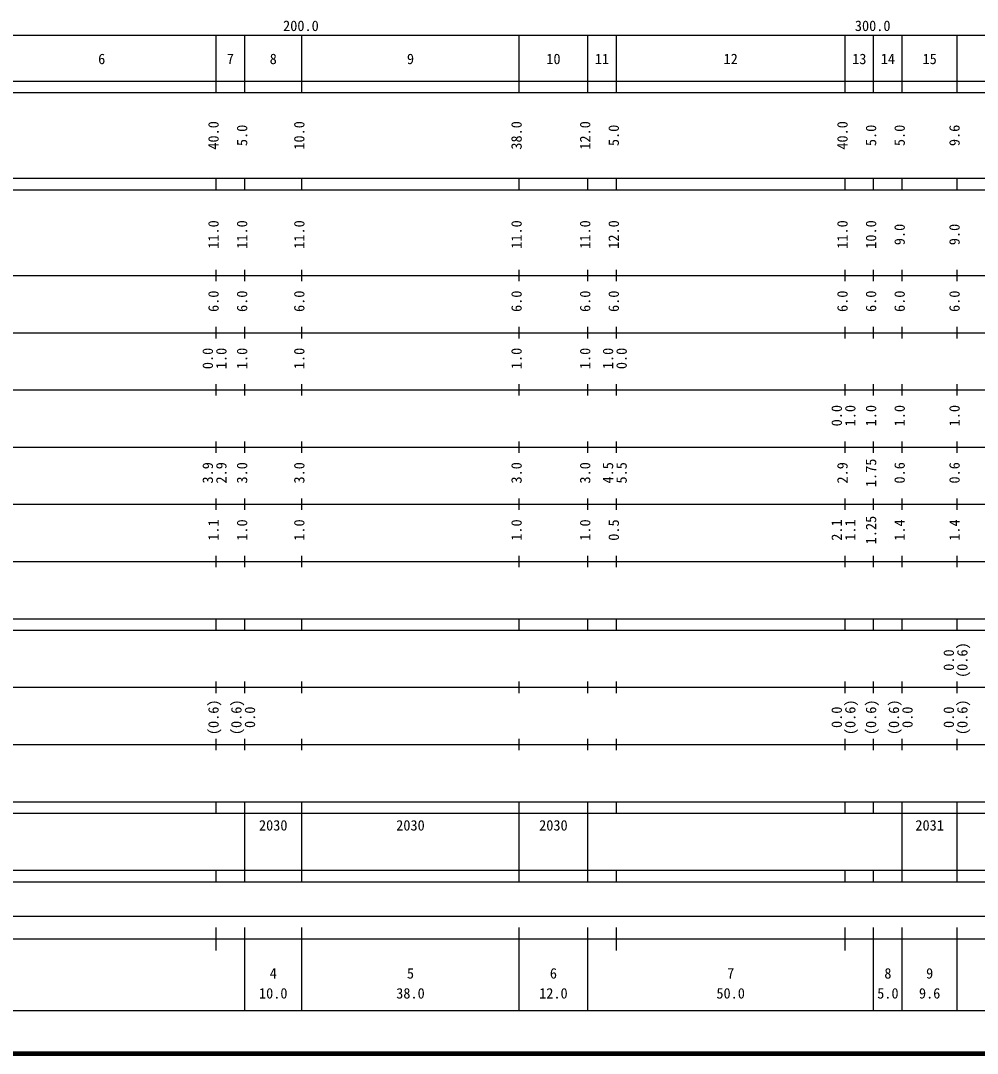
# Model space of a CAD drawing. Units: millimetres on the paper, enlarged 1000 times. Extents: x 40000 to 680000, y 20000 to 380000.
# Drawn here: x 218817 to 386140, y 20000 to 200558 of the extents above; entities that cross this region are included whole.
import ezdxf
from ezdxf.enums import TextEntityAlignment as Align

# ---------------------------------------------------------------- set-up
doc = ezdxf.new("R2010")
doc.units = ezdxf.units.MM
doc.header["$LTSCALE"] = 1000
doc.layers.add('M-TTL', color=2, linetype='Continuous', lineweight=140)
doc.layers.add('M-TTL-BAND', color=7, linetype='Continuous', lineweight=25)
doc.styles.add('ＭＳ ゴシック', font='')
doc.styles.get('ＭＳ ゴシック').set_extended_font_data('MS Gothic')

msp = doc.modelspace()

# ---------------------------------------------------------------- linework, layer by layer
at = {"layer": 'M-TTL'}
msp.add_line((40000, 20000), (680000, 20000), dxfattribs=at)
at = {"layer": 'M-TTL-BAND'}
for p, q in [((68000, 198000), (579000, 198000)), ((253000, 188000), (253000, 198000)), ((258000, 188000), (258000, 198000)), ((268000, 188000), (268000, 198000)), ((306000, 188000), (306000, 198000)), ((318000, 188000), (318000, 198000)), ((323000, 188000), (323000, 198000)), ((363000, 188000), (363000, 198000)), ((368000, 188000), (368000, 198000)), ((373000, 188000), (373000, 198000)), ((382600, 188000), (382600, 198000)), ((40000, 190000), (579000, 190000)), ((40000, 188000), (579000, 188000)), ((40000, 173000), (579000, 173000)), ((253000, 171000), (253000, 173000)), ((258000, 171000), (258000, 173000)), ((268000, 171000), (268000, 173000)), ((306000, 171000), (306000, 173000)), ((318000, 171000), (318000, 173000)), ((323000, 171000), (323000, 173000)), ((363000, 171000), (363000, 173000)), ((368000, 171000), (368000, 173000)), ((373000, 171000), (373000, 173000)), ((382600, 171000), (382600, 173000)), ((40000, 171000), (579000, 171000)), ((40000, 156000), (579000, 156000)), ((253000, 155000), (253000, 157000)), ((258000, 155000), (258000, 157000)), ((268000, 155000), (268000, 157000)), ((306000, 155000), (306000, 157000)), ((318000, 155000), (318000, 157000)), ((323000, 155000), (323000, 157000)), ((363000, 155000), (363000, 157000)), ((368000, 155000), (368000, 157000)), ((373000, 155000), (373000, 157000)), ((382600, 155000), (382600, 157000)), ((253000, 145000), (253000, 147000)), ((258000, 145000), (258000, 147000)), ((268000, 145000), (268000, 147000)), ((306000, 145000), (306000, 147000)), ((318000, 145000), (318000, 147000)), ((323000, 145000), (323000, 147000)), ((363000, 145000), (363000, 147000)), ((368000, 145000), (368000, 147000)), ((373000, 145000), (373000, 147000)), ((382600, 145000), (382600, 147000)), ((46000, 146000), (579000, 146000)), ((52000, 136000), (579000, 136000)), ((253000, 135000), (253000, 137000)), ((258000, 135000), (258000, 137000)), ((268000, 135000), (268000, 137000)), ((306000, 135000), (306000, 137000)), ((318000, 135000), (318000, 137000)), ((323000, 135000), (323000, 137000)), ((363000, 135000), (363000, 137000)), ((368000, 135000), (368000, 137000)), ((373000, 135000), (373000, 137000)), ((382600, 135000), (382600, 137000)), ((253000, 125000), (253000, 127000)), ((258000, 125000), (258000, 127000)), ((268000, 125000), (268000, 127000)), ((306000, 125000), (306000, 127000)), ((318000, 125000), (318000, 127000)), ((323000, 125000), (323000, 127000)), ((363000, 125000), (363000, 127000)), ((368000, 125000), (368000, 127000)), ((373000, 125000), (373000, 127000)), ((382600, 125000), (382600, 127000)), ((46000, 126000), (579000, 126000)), ((52000, 116000), (579000, 116000)), ((253000, 115000), (253000, 117000)), ((258000, 115000), (258000, 117000)), ((268000, 115000), (268000, 117000)), ((306000, 115000), (306000, 117000)), ((318000, 115000), (318000, 117000)), ((323000, 115000), (323000, 117000)), ((363000, 115000), (363000, 117000)), ((368000, 115000), (368000, 117000)), ((373000, 115000), (373000, 117000)), ((382600, 115000), (382600, 117000)), ((253000, 105000), (253000, 107000)), ((258000, 105000), (258000, 107000)), ((268000, 105000), (268000, 107000)), ((306000, 105000), (306000, 107000)), ((318000, 105000), (318000, 107000)), ((323000, 105000), (323000, 107000)), ((363000, 105000), (363000, 107000)), ((368000, 105000), (368000, 107000)), ((373000, 105000), (373000, 107000)), ((382600, 105000), (382600, 107000)), ((46000, 106000), (579000, 106000)), ((40000, 96000), (579000, 96000)), ((253000, 94000), (253000, 96000)), ((258000, 94000), (258000, 96000)), ((268000, 94000), (268000, 96000)), ((306000, 94000), (306000, 96000)), ((318000, 94000), (318000, 96000)), ((323000, 94000), (323000, 96000)), ((363000, 94000), (363000, 96000)), ((368000, 94000), (368000, 96000)), ((373000, 94000), (373000, 96000)), ((382600, 94000), (382600, 96000)), ((40000, 94000), (579000, 94000)), ((253000, 83000), (253000, 85000)), ((258000, 83000), (258000, 85000)), ((268000, 83000), (268000, 85000)), ((306000, 83000), (306000, 85000)), ((318000, 83000), (318000, 85000)), ((323000, 83000), (323000, 85000)), ((363000, 83000), (363000, 85000)), ((368000, 83000), (368000, 85000)), ((373000, 83000), (373000, 85000)), ((382600, 83000), (382600, 85000)), ((49000, 84000), (579000, 84000)), ((253000, 73000), (253000, 75000)), ((258000, 73000), (258000, 75000)), ((268000, 73000), (268000, 75000)), ((306000, 73000), (306000, 75000)), ((318000, 73000), (318000, 75000)), ((323000, 73000), (323000, 75000)), ((363000, 73000), (363000, 75000)), ((368000, 73000), (368000, 75000)), ((373000, 73000), (373000, 75000)), ((382600, 73000), (382600, 75000)), ((40000, 74000), (579000, 74000)), ((40000, 64000), (579000, 64000)), ((253000, 62000), (253000, 64000)), ((258000, 62000), (258000, 64000)), ((268000, 62000), (268000, 64000)), ((306000, 62000), (306000, 64000)), ((318000, 62000), (318000, 64000)), ((323000, 62000), (323000, 64000)), ((363000, 62000), (363000, 64000)), ((368000, 62000), (368000, 64000)), ((373000, 62000), (373000, 64000)), ((382600, 62000), (382600, 64000)), ((40000, 62000), (579000, 62000)), ((258000, 52000), (258000, 62000)), ((268000, 52000), (268000, 62000)), ((268000, 52000), (268000, 62000)), ((306000, 52000), (306000, 62000)), ((306000, 52000), (306000, 62000)), ((318000, 52000), (318000, 62000)), ((373000, 52000), (373000, 62000)), ((382600, 52000), (382600, 62000)), ((40000, 52000), (579000, 52000)), ((253000, 50000), (253000, 52000)), ((258000, 50000), (258000, 52000)), ((268000, 50000), (268000, 52000)), ((306000, 50000), (306000, 52000)), ((318000, 50000), (318000, 52000)), ((323000, 50000), (323000, 52000)), ((363000, 50000), (363000, 52000)), ((368000, 50000), (368000, 52000)), ((373000, 50000), (373000, 52000)), ((382600, 50000), (382600, 52000)), ((40000, 50000), (579000, 50000)), ((71000, 44000), (540000, 44000)), ((253000, 38000), (253000, 42000)), ((258000, 27500), (258000, 42000)), ((268000, 27500), (268000, 42000)), ((306000, 27500), (306000, 42000)), ((318000, 27500), (318000, 42000)), ((323000, 38000), (323000, 42000)), ((363000, 38000), (363000, 42000)), ((368000, 27500), (368000, 42000)), ((373000, 27500), (373000, 42000)), ((382600, 27500), (382600, 42000)), ((40000, 40000), (579000, 40000)), ((68000, 27500), (579000, 27500))]:
    msp.add_line(p, q, dxfattribs=at)

# ---------------------------------------------------------------- texts
at = {"layer": 'M-TTL-BAND', "style": 'ＭＳ ゴシック'}
for s, p in [('200.0', (264719, 198195)), ('300.0', (364719, 198195)), ('6', (232375, 192405)), ('7', (254875, 192405)), ('8', (262375, 192405)), ('9', (286375, 192405)), ('10', (310750, 192405)), ('11', (319250, 192405)), ('12', (341750, 192405)), ('13', (364250, 192405)), ('14', (369250, 192405)), ('15', (376550, 192405)), ('2030', (260500, 58405)), ('2030', (284500, 58405)), ('2030', (309500, 58405)), ('2031', (375300, 58405)), ('4', (262375, 32523)), ('5', (286375, 32523)), ('6', (311375, 32523)), ('7', (342375, 32523)), ('8', (369875, 32523)), ('9', (377175, 32523)), ('10.0', (260500, 29033)), ('38.0', (284500, 29033)), ('12.0', (309500, 29033)), ('50.0', (340500, 29033)), ('5.0', (368625, 29033)), ('9.6', (375925, 29033))]:
    msp.add_text(s, height=1833, dxfattribs=at).set_placement(p, align=Align.BOTTOM_LEFT)
for s, p in [('40.0', (254000, 178000)), ('10.0', (269000, 178000)), ('38.0', (307000, 178000)), ('12.0', (319000, 178000)), ('40.0', (364000, 178000)), ('5.0', (259000, 178625)), ('5.0', (324000, 178625)), ('5.0', (369000, 178625)), ('5.0', (374000, 178625)), ('9.6', (383600, 178625)), ('11.0', (254000, 160674)), ('11.0', (259000, 160674)), ('11.0', (269000, 160674)), ('11.0', (307000, 160674)), ('11.0', (319000, 160674)), ('12.0', (324000, 160674)), ('11.0', (364000, 160674)), ('10.0', (369000, 160674)), ('9.0', (374000, 161299)), ('9.0', (383600, 161299)), ('6.0', (254000, 149625)), ('6.0', (259000, 149625)), ('6.0', (269000, 149625)), ('6.0', (307000, 149625)), ('6.0', (319000, 149625)), ('6.0', (324000, 149625)), ('6.0', (364000, 149625)), ('6.0', (369000, 149625)), ('6.0', (374000, 149625)), ('6.0', (383600, 149625)), ('0.0', (253000, 139625)), ('1.0', (255370, 139625)), ('1.0', (259000, 139625)), ('1.0', (269000, 139625)), ('1.0', (307000, 139625)), ('1.0', (319000, 139625)), ('1.0', (323000, 139625)), ('0.0', (325370, 139625)), ('0.0', (363000, 129625)), ('1.0', (365370, 129625)), ('1.0', (369000, 129625)), ('1.0', (374000, 129625)), ('1.0', (383600, 129625)), ('3.9', (253000, 119625)), ('2.9', (255370, 119625)), ('3.0', (259000, 119625)), ('3.0', (269000, 119625)), ('3.0', (307000, 119625)), ('3.0', (319000, 119625)), ('4.5', (323000, 119625)), ('5.5', (325370, 119625)), ('2.9', (364000, 119625)), ('1.75', (369000, 119000)), ('0.6', (374000, 119625)), ('0.6', (383600, 119625)), ('1.25', (369000, 109000)), ('1.1', (254000, 109625)), ('1.0', (259000, 109625)), ('1.0', (269000, 109625)), ('1.0', (307000, 109625)), ('1.0', (319000, 109625)), ('0.5', (324000, 109625)), ('2.1', (363000, 109625)), ('1.1', (365370, 109625)), ('1.4', (374000, 109625)), ('1.4', (383600, 109625)), ('0.0', (382600, 86889)), ('(0.6)', (384970, 85639)), ('(0.6)', (254000, 75639)), ('(0.6)', (258000, 75639)), ('(0.6)', (365370, 75639)), ('(0.6)', (369000, 75639)), ('(0.6)', (373000, 75639)), ('(0.6)', (384970, 75639)), ('0.0', (260370, 76889)), ('0.0', (363000, 76889)), ('0.0', (375370, 76889)), ('0.0', (382600, 76889))]:
    msp.add_text(s, height=1833, rotation=90, dxfattribs=at).set_placement(p, align=Align.BOTTOM_LEFT)

doc.saveas('drawing.dxf')
